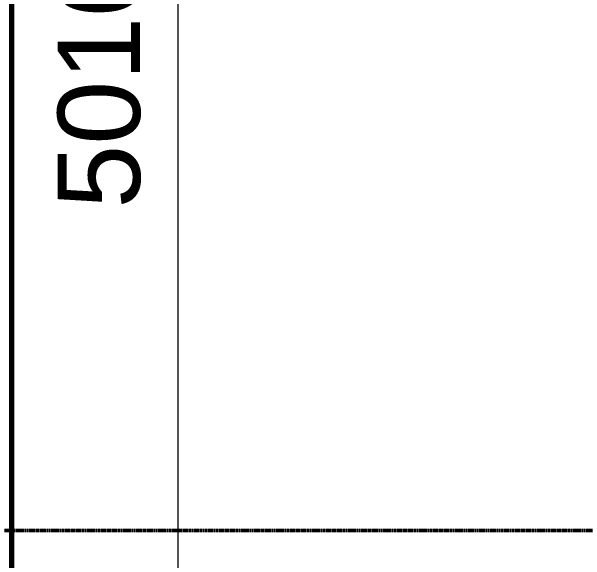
# Model space of a CAD drawing. Header units: millimetres. Extents: x -794326 to -715748, y -17796 to 22353.
# Drawn here: x -728552 to -726460, y 5030 to 7031 of the extents above; entities that cross this region are included whole.
import ezdxf

# ---------------------------------------------------------------- set-up
doc = ezdxf.new("R2010")
doc.units = ezdxf.units.MM
doc.linetypes.add('DPA_Grid _ Level 100', pattern=[10, 5.5, -1.6, 1.3, -1.6])
for name, color, linetype, lineweight in [('A-ANNO-DIMS', 1, 'Continuous', 9), ('A-ANNO-DIMS-100', 1, 'Continuous', 9), ('A-WALL', 5, 'Continuous', 35), ('G-ANNO-SECL', 3, 'Continuous', 9)]:
    doc.layers.add(name, color=color, linetype=linetype, lineweight=lineweight)
doc.styles.add('Arial_2', font='arial.ttf', dxfattribs={"height": 300})
doc.dimstyles.new('DPA-DIM-3_0_T-T', dxfattribs={"dimscale": 304.8, "dimtxt": 306.07782, "dimasz": 0.656168, "dimexe": 0.656168, "dimexo": 0.0625, "dimgap": 0.164042, "dimtad": 1, "dimdec": 0, "dimzin": 0, "dimdsep": 46, "dimtxsty": 'Arial_2', "dimblk1": 'OBLIQUE', "dimblk2": 'OBLIQUE', "dimsah": 1, "dimcen": 0.09, "dimdle": 0.656168, "dimadec": 8, "dimazin": 0, "dimtfac": 1, "dimtdec": 4, "dimtix": 1, "dimtmove": 0, "dimatfit": 3, "dimfxl": 1.312336, "dimfxlon": 1, "dimtvp": 1, "dimtolj": 1, "dimtzin": 0, "dimarcsym": 2})

# ---------------------------------------------------------------- blocks, each defined once
blk = doc.blocks.new('DIMBLOCK67-4282-01 ENLARGED LOWER PLATFORM LEVEL - REFLECTED CEILING PLAN - SHEET 3')
at = {"layer": 'A-ANNO-DIMS-100'}
for p, q in [((-727944.5, 4069), (-727944.5, 9479)), ((-728344.5, 9279), (-727744.5, 9279)), ((-727944.5, 9279), (-728344.5, 9279)), ((-728344.5, 4269), (-727744.5, 4269)), ((-727944.5, 4269), (-728344.5, 4269))]:
    blk.add_line(p, q, dxfattribs=at)
at = {"layer": 'A-ANNO-DIMS-100', "lineweight": 35}
for p, q in [((-727944.5, 9279), (-728044.5, 9379)), ((-727944.5, 9279), (-727844.5, 9179)), ((-727944.5, 4269), (-728044.5, 4369)), ((-727944.5, 4269), (-727844.5, 4169))]:
    blk.add_line(p, q, dxfattribs=at)
at = {"layer": 'A-ANNO-DIMS-100', "color": 0, "insert": (-728384, 6312.5), "char_height": 300, "width": 1107.531, "attachment_point": 1, "rotation": 90, "line_spacing_factor": 0.941778, "style": 'Arial_2'}
blk.add_mtext('5010', dxfattribs=at)
blk = doc.blocks.new('_Oblique')
at = {"color": 0, "linetype": 'ByBlock', "lineweight": -2}
blk.add_line((-0.5, -0.5), (0.5, 0.5), dxfattribs=at)

msp = doc.modelspace()

# ---------------------------------------------------------------- linework, layer by layer
at = {"layer": 'A-WALL', "color": 7, "lineweight": 70}
msp.add_line((-728552.4, 9279), (-728552.4, 4269), dxfattribs=at)
at = {"layer": 'G-ANNO-SECL', "linetype": 'DPA_Grid _ Level 100', "lineweight": 50}
msp.add_line((-792515.3, 5139.9), (-718681.7, 5139.9), dxfattribs=at)

# ---------------------------------------------------------------- dimensions: what is measured, and where the dimension line sits
at = {"layer": 'A-ANNO-DIMS'}
dim = msp.add_linear_dim(base=(-727944.5, 9279), p1=(-728344.5, 4269), p2=(-728344.5, 9279), angle=90, dimstyle='DPA-DIM-3_0_T-T', override={"dimpost": '<>', "dimfxl": 5010.000256}, dxfattribs=at)
dim.commit()
dim.dimension.update_dxf_attribs({"geometry": 'DIMBLOCK67-4282-01 ENLARGED LOWER PLATFORM LEVEL - REFLECTED CEILING PLAN - SHEET 3', "text_midpoint": (-728147.7, 6774)})

doc.saveas('drawing.dxf')
